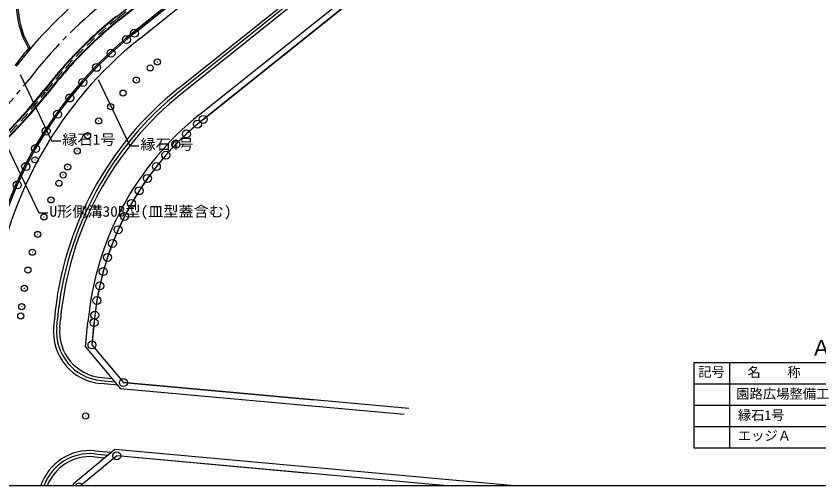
# Model space of a CAD drawing. Units: millimetres on the paper. Extents: x -120.2 to -23.9, y -30.5 to 36.3.
# Drawn here: x -83.97 to -57.68, y -30.41 to -15.03 of the extents above; entities that cross this region are included whole.
import ezdxf
from ezdxf.enums import TextEntityAlignment as Align

# ---------------------------------------------------------------- set-up
doc = ezdxf.new("R2010")
doc.units = ezdxf.units.MM
doc.header["$LTSCALE"] = 0.17
doc.linetypes.add('CHAIN2', pattern=[12, 9, -1, 1, -1])
doc.linetypes.add('DASHED2', pattern=[3, 2, -1])
for name, color, linetype in [('0-0_S-街区', 7, 'Continuous'), ('0-1_S-道路計画', 7, 'Continuous'), ('0-2_D-STR-1-計線1_計画', 7, 'Continuous'), ('0-5_D-STR-BMK-CLINE', 7, 'CHAIN2'), ('0-9_D-STR-2-計線2_補助', 7, 'Continuous'), ('0-A_D-STR-5-1排水', 7, 'Continuous'), ('0-F_D-STR-5-2排水-ＣＬ', 7, 'DASHED2'), ('1-4_D-STR-BMK', 7, 'Continuous'), ('1-8_D-STR-HTXT-施設', 4, 'Continuous')]:
    doc.layers.add(name, color=color, linetype=linetype)
doc.styles.add('ＭＳ ゴシック', font='')
doc.styles.get('ＭＳ ゴシック').set_extended_font_data('MS Gothic')

msp = doc.modelspace()

# ---------------------------------------------------------------- linework, layer by layer
at = {"layer": '0-0_S-街区'}
for p, q in [((-80.4573, -27.03), (-74.2078, -27.5992)), ((-80.6757, -29.4279), (-81.8591, -30.4137)), ((-74.3774, -30.0016), (-80.6757, -29.4279))]:
    msp.add_line(p, q, dxfattribs=at)
for points in [[(-46.7264, 11.0922), (-80.0977, -15.5961), (-80.358, -15.8043), (-80.8571, -16.2464), (-81.3334, -16.7131), (-81.7855, -17.2031), (-82.2124, -17.7153), (-82.613, -18.2483), (-82.9863, -18.8008), (-83.3313, -19.3713), (-83.6472, -19.9585), (-83.9331, -20.5609), (-84.1884, -21.1768), (-84.4123, -21.8049), (-84.6044, -22.4434), (-84.764, -23.0907), (-84.891, -23.7453), (-84.9307, -24.0251), (-86.5043, -25.2702), (-101.6471, -23.8908), (-102.9315, -22.3491), (-100.7238, 1.887)], [(-62.5804, -6.2117), (-77.8418, -18.4168), (-78.0292, -18.5706), (-78.3921, -18.892), (-78.7383, -19.2313), (-79.067, -19.5876), (-79.3774, -19.96), (-79.6687, -20.3475), (-79.9401, -20.7491), (-80.1909, -21.164), (-80.4206, -21.5909), (-80.6284, -22.0288), (-80.814, -22.4766), (-80.9768, -22.9333), (-81.1165, -23.3975), (-81.2326, -23.8681), (-81.3248, -24.344), (-81.393, -24.824), (-81.4181, -25.0651), (-81.4847, -25.7966), (-80.4573, -27.03)]]:
    msp.add_lwpolyline(points, dxfattribs=at)
for centre, radius in [((-80.0977, -15.5961), 0.1304), ((-80.358, -15.8043), 0.1304), ((-80.0977, -15.5961), 0.00261), ((-80.358, -15.8043), 0.00261), ((-80.8571, -16.2464), 0.1304), ((-80.8571, -16.2464), 0.00261), ((-79.3457, -16.5363), 0.1003), ((-79.3457, -16.5363), 0.00201), ((-81.3334, -16.7131), 0.1304), ((-81.3334, -16.7131), 0.00261), ((-79.5799, -16.7286), 0.1003), ((-79.5799, -16.7286), 0.00201), ((-81.7855, -17.2031), 0.1304), ((-80.0335, -17.1303), 0.1003), ((-81.7855, -17.2031), 0.00261), ((-80.0335, -17.1303), 0.00201), ((-82.2124, -17.7153), 0.1304), ((-80.4663, -17.5545), 0.1003), ((-80.4663, -17.5545), 0.00201), ((-82.2124, -17.7153), 0.00261), ((-82.613, -18.2483), 0.1304), ((-80.8772, -17.9998), 0.1003), ((-80.8772, -17.9998), 0.00201), ((-82.613, -18.2483), 0.00261), ((-81.2652, -18.4653), 0.1003), ((-77.8418, -18.4168), 0.1304), ((-81.2652, -18.4653), 0.00201), ((-78.0292, -18.5706), 0.1304), ((-78.0292, -18.5706), 0.00261), ((-77.8418, -18.4168), 0.00261), ((-82.9863, -18.8008), 0.1304), ((-82.9863, -18.8008), 0.00261), ((-81.6293, -18.9496), 0.1003), ((-78.3921, -18.892), 0.1304), ((-78.3921, -18.892), 0.00261), ((-81.6293, -18.9496), 0.00201), ((-78.7383, -19.2313), 0.1304), ((-83.3313, -19.3713), 0.1304), ((-83.3313, -19.3713), 0.00261), ((-81.9685, -19.4517), 0.1003), ((-81.9685, -19.4517), 0.00201), ((-78.7383, -19.2313), 0.00261), ((-83.3508, -19.7394), 0.1003), ((-79.067, -19.5876), 0.1304), ((-79.067, -19.5876), 0.00261), ((-83.6472, -19.9585), 0.1304), ((-83.6472, -19.9585), 0.00261), ((-83.3508, -19.7394), 0.00201), ((-82.2821, -19.9703), 0.1003), ((-82.2821, -19.9703), 0.00201), ((-79.3774, -19.96), 0.1304), ((-79.3774, -19.96), 0.00261), ((-82.429, -20.2353), 0.1003), ((-82.429, -20.2353), 0.00201), ((-79.6687, -20.3475), 0.1304), ((-83.9331, -20.5609), 0.1304), ((-82.5692, -20.5039), 0.1003), ((-82.5692, -20.5039), 0.00201), ((-79.6687, -20.3475), 0.00261), ((-83.9331, -20.5609), 0.00261), ((-79.9401, -20.7491), 0.1304), ((-79.9401, -20.7491), 0.00261), ((-82.829, -21.0513), 0.1003), ((-82.829, -21.0513), 0.00201), ((-80.1909, -21.164), 0.1304), ((-80.1909, -21.164), 0.00261), ((-83.061, -21.6111), 0.1003), ((-80.4206, -21.5909), 0.1304), ((-83.061, -21.6111), 0.00201), ((-80.4206, -21.5909), 0.00261), ((-83.2645, -22.1819), 0.1003), ((-80.6284, -22.0288), 0.1304), ((-80.6284, -22.0288), 0.00261), ((-83.2645, -22.1819), 0.00201), ((-80.814, -22.4766), 0.1304), ((-80.814, -22.4766), 0.00261), ((-83.439, -22.7621), 0.1003), ((-83.439, -22.7621), 0.00201), ((-80.9768, -22.9333), 0.1304), ((-80.9768, -22.9333), 0.00261), ((-83.5842, -23.3505), 0.1003), ((-83.5842, -23.3505), 0.00201), ((-81.1165, -23.3975), 0.1304), ((-81.1165, -23.3975), 0.00261), ((-83.6995, -23.9453), 0.1003), ((-81.2326, -23.8681), 0.1304), ((-81.2326, -23.8681), 0.00261), ((-83.6995, -23.9453), 0.00201), ((-83.7848, -24.5453), 0.1003), ((-81.3248, -24.344), 0.1304), ((-81.3248, -24.344), 0.00261), ((-83.7848, -24.5453), 0.00201), ((-81.393, -24.824), 0.1304), ((-83.816, -24.8466), 0.1003), ((-83.816, -24.8466), 0.00201), ((-81.4181, -25.0651), 0.1304), ((-81.393, -24.824), 0.00261), ((-81.4181, -25.0651), 0.00261), ((-81.4847, -25.7966), 0.1304), ((-81.4847, -25.7966), 0.00261), ((-80.4573, -27.03), 0.1304), ((-80.4573, -27.03), 0.00261), ((-81.6969, -28.126), 0.1003), ((-81.6969, -28.126), 0.00201), ((-80.6757, -29.4279), 0.1304), ((-80.6757, -29.4279), 0.00261)]:
    msp.add_circle(centre, radius, dxfattribs=at)
msp.add_arc((-81.9091, -30.4554), 0.1304, 18.62841, 161.37159, dxfattribs=at)
at = {"layer": '0-1_S-道路計画'}
for p, q in [((-46.7264, 11.0922), (-80.0977, -15.5961)), ((-79.9448, -15.7873), (-66.4869, -5.0245)), ((-78.6562, -17.3981), (-63.7894, -5.5085)), ((-63.7267, -5.5869), (-78.5936, -17.4764)), ((-63.6641, -5.6652), (-78.5309, -17.5548)), ((-77.8418, -18.4168), (-63.2073, -6.713)), ((-77.9671, -18.2601), (-64.5093, -7.4974)), ((-82.717, -24.9469), (-82.741, -25.21)), ((-82.641, -25.2191), (-82.6171, -24.956)), ((-82.5411, -25.2282), (-82.5172, -24.9651)), ((-81.6921, -25.8611), (-81.6179, -25.0469)), ((-81.4845, -25.794), (-81.4181, -25.0651)), ((-81.6921, -25.8611), (-80.5582, -27.2222)), ((-81.4849, -25.7992), (-80.4575, -27.0326)), ((-80.6491, -27.1132), (-81.1971, -27.0633)), ((-81.188, -26.9634), (-80.7399, -27.0042)), ((-81.1789, -26.8635), (-80.8307, -26.8952)), ((-71.1043, -27.8819), (-80.4599, -27.0297)), ((-80.5582, -27.2222), (-71.2593, -28.0693)), ((-80.7403, -29.2206), (-82.1014, -30.3544)), ((-80.6757, -29.4279), (-81.8591, -30.4137)), ((-81.4064, -29.3614), (-80.9583, -29.4022)), ((-81.3973, -29.2614), (-80.8493, -29.3114)), ((-67.6417, -30.4137), (-80.7403, -29.2206)), ((-69.8537, -30.4137), (-80.6757, -29.4279)), ((-81.4155, -29.4613), (-81.0673, -29.493)), ((-82.1014, -30.3544), (-82.1068, -30.4137))]:
    msp.add_line(p, q, dxfattribs=at)
msp.add_lwpolyline([(-80.0977, -15.5961), (-80.358, -15.8043), (-80.8571, -16.2464), (-81.3334, -16.7131), (-81.7855, -17.2031), (-82.2124, -17.7153), (-82.613, -18.2483), (-82.9863, -18.8008), (-83.3313, -19.3713), (-83.6472, -19.9585), (-83.9331, -20.5609), (-84.1884, -21.1768), (-84.4123, -21.8049), (-84.6044, -22.4434), (-84.764, -23.0907), (-84.891, -23.7453), (-84.9307, -24.0251)], dxfattribs=at)
for centre, radius, start, end in [((-71.8256, -25.9391), 12.9992, 128.65065, 171.83519), ((-71.8256, -25.9391), 10.9364, 128.65065, 174.79474), ((-71.8256, -25.9391), 10.8361, 128.65065, 174.79474), ((-71.8256, -25.9391), 10.7358, 128.65065, 174.79474), ((-71.8256, -25.9391), 9.8328, 128.65065, 174.79474), ((-71.8256, -25.9391), 9.6321, 128.65065, 174.79474), ((-81.0424, -25.3647), 1.7056, 174.79527, 264.79526), ((-81.0424, -25.3647), 1.6053, 174.79527, 264.79526), ((-81.0424, -25.3647), 1.5049, 174.79527, 264.79526), ((-81.5521, -30.96), 1.7056, 84.79526, 161.31902), ((-81.5521, -30.96), 1.6053, 84.79526, 160.1038), ((-81.5521, -30.96), 1.5049, 84.79526, 158.71514)]:
    msp.add_arc(centre, radius, start, end, dxfattribs=at)
at = {"layer": '0-2_D-STR-1-計線1_計画'}
msp.add_line((-80.0977, -15.5961), (-72.6032, -9.6025), dxfattribs=at)
msp.add_lwpolyline([(-80.0977, -15.5961), (-80.358, -15.8043), (-80.8571, -16.2464), (-81.3334, -16.7131), (-81.7855, -17.2031), (-82.2124, -17.7153), (-82.613, -18.2483), (-82.9863, -18.8008), (-83.3313, -19.3713), (-83.6472, -19.9585), (-83.9331, -20.5609), (-84.1884, -21.1768), (-84.4123, -21.8049), (-84.6044, -22.4434), (-84.764, -23.0907), (-84.891, -23.7453), (-84.9307, -24.0251)], dxfattribs=at)
for centre, radius, start, end in [((-81.0904, -14.6331), 2.8213, 51.74953, 211.27608), ((-71.9063, -26.0029), 15.25, 128.65065, 142.29348), ((-71.9063, -26.0029), 14.046, 128.65065, 142.29348), ((-94.6078, -8.4531), 14.648, 269.50982, 322.29348)]:
    msp.add_arc(centre, radius, start, end, dxfattribs=at)
at = {"layer": '0-5_D-STR-BMK-CLINE'}
for centre, radius, start, end in [((-71.8881, -26.0231), 14.6752, 128.65698, 142.574), ((-94.6078, -8.4531), 14.046, 237.56668, 321.98064)]:
    msp.add_arc(centre, radius, start, end, dxfattribs=at)
at = {"layer": '0-9_D-STR-2-計線2_補助'}
for p, q in [((-72.6456, -9.5748), (-80.1277, -15.5585)), ((-80.389, -15.7675), (-80.89, -16.2112)), ((-80.1277, -15.5585), (-80.389, -15.7675))]:
    msp.add_line(p, q, dxfattribs=at)
msp.add_lwpolyline([(-80.89, -16.2112), (-81.3679, -16.6795), (-81.8217, -17.1714), (-82.2502, -17.6854), (-82.6522, -18.2203), (-83.0269, -18.7748), (-83.3732, -19.3474), (-83.6902, -19.9368), (-83.9771, -20.5413), (-84.2333, -21.1595), (-84.4581, -21.7898), (-84.6508, -22.4307), (-84.8111, -23.0804), (-84.9385, -23.7373), (-84.9757, -23.9993), (-86.5192, -25.2206), (-94.809, -24.4654), (-94.6991, -23.2585)], dxfattribs=at)
for centre, radius, start, end in [((-81.0904, -14.6334), 2.8697, 104.61029, 210.57675), ((-71.9063, -26.0029), 15.2982, 139.43394, 142.29348)]:
    msp.add_arc(centre, radius, start, end, dxfattribs=at)
at = {"layer": '0-A_D-STR-5-1排水'}
for p, q in [((-80.6665, -15.049), (-78.7114, -13.4854)), ((-80.5914, -15.143), (-78.6362, -13.5794)), ((-80.5788, -15.1587), (-78.6236, -13.5951))]:
    msp.add_line(p, q, dxfattribs=at)
for centre, radius, start, end in [((-71.9063, -26.0029), 14.046, 128.65065, 139.02245), ((-71.9063, -26.0029), 14.026, 128.65065, 139.02245), ((-71.9063, -26.0029), 13.9056, 128.65065, 139.02245), ((-71.9063, -26.0029), 13.8855, 128.65065, 139.02245), ((-71.5489, -26.3036), 14.5131, 139.04891, 142.53285), ((-71.5479, -26.3045), 14.4944, 139.0504, 142.53336), ((-71.5416, -26.3097), 14.3822, 139.05861, 142.53647), ((-71.5403, -26.3107), 14.3637, 139.06016, 142.53696), ((-94.5992, -8.4635), 14.7953, 269.42583, 321.99237), ((-94.5992, -8.4635), 14.7753, 269.43212, 321.99236), ((-94.5991, -8.4636), 14.6548, 269.47021, 321.99227), ((-94.5991, -8.4636), 14.6348, 269.47662, 321.99225)]:
    msp.add_arc(centre, radius, start, end, dxfattribs=at)
at = {"layer": '0-F_D-STR-5-2排水-ＣＬ'}
msp.add_line((-80.629, -15.096), (-78.6738, -13.5324), dxfattribs=at)
for centre, radius, start, end in [((-71.9063, -26.0029), 13.9658, 128.65065, 139.02245), ((-71.5489, -26.3036), 14.4329, 139.04891, 142.53435), ((-94.5991, -8.4636), 14.715, 269.47662, 321.99373)]:
    msp.add_arc(centre, radius, start, end, dxfattribs=at)
at = {"layer": '1-4_D-STR-BMK'}
msp.add_lwpolyline([(-120.2099, 36.2864), (-23.8921, 36.2864), (-23.8921, -30.4137), (-120.2099, -30.4137)], close=True, dxfattribs=at)
at = {"layer": '1-8_D-STR-HTXT-施設', "color": 7}
for p, q in [((-61.7724, -26.3695), (-49.4618, -26.3695)), ((-61.7724, -26.3695), (-61.7724, -29.1714)), ((-60.6062, -26.3695), (-60.6062, -29.1714)), ((-61.7724, -27.0699), (-49.4618, -27.0699)), ((-61.7724, -27.7704), (-49.4618, -27.7704)), ((-61.7724, -28.4709), (-49.4618, -28.4709)), ((-61.7724, -29.1714), (-49.4618, -29.1714))]:
    msp.add_line(p, q, dxfattribs=at)
for points in [[(-83.842, -16.9474), (-82.8071, -19.1194), (-82.5061, -19.1194)], [(-81.2831, -17.1072), (-80.2482, -19.2792), (-79.9473, -19.2792)], [(-84.2618, -19.3013), (-83.2269, -21.4733), (-82.9259, -21.4733)]]:
    msp.add_lwpolyline(points, dxfattribs=at)

# ---------------------------------------------------------------- texts
at = {"layer": '1-8_D-STR-HTXT-施設', "style": 'ＭＳ ゴシック', "width": 1.05}
for s, p in [('縁石1号', (-82.4574, -19.3517)), ('縁石4号', (-79.8985, -19.5115)), ('U形側溝30B型(皿型蓋含む)', (-82.8772, -21.7056))]:
    msp.add_text(s, height=0.3473, dxfattribs=at).set_placement(p, align=Align.BOTTOM_LEFT)
at = {"layer": '1-8_D-STR-HTXT-施設', "style": 'ＭＳ ゴシック'}
for s, height, p in [('Ａ 工 区 総 括 表', 0.5111, (-57.9474, -26.3024)), ('記号', 0.3195, (-61.6346, -26.938)), ('名\u3000\u3000称', 0.3195, (-60.0243, -26.9429)), ('園路広場整備工', 0.3195, (-60.3876, -27.6528)), ('縁石1号', 0.3195, (-60.3336, -28.3532)), ('エッジＡ', 0.3195, (-60.3372, -29.0249))]:
    msp.add_text(s, height=height, dxfattribs=at).set_placement(p, align=Align.BOTTOM_LEFT)

doc.saveas('drawing.dxf')
